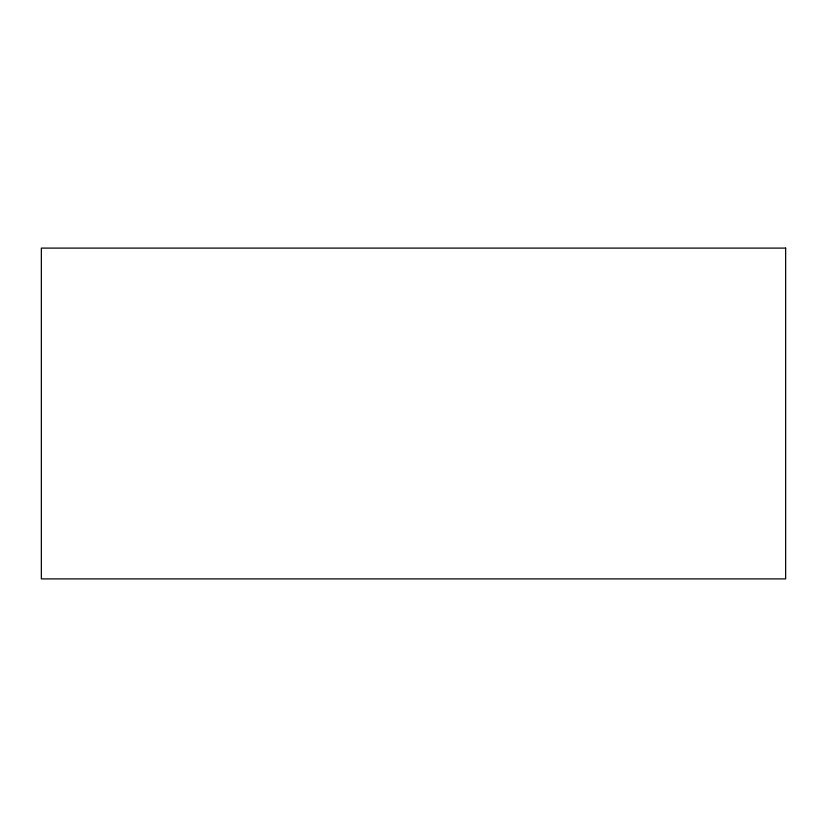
<?xml version="1.0" encoding="UTF-8"?>
<svg xmlns="http://www.w3.org/2000/svg" width="827" height="827" viewBox="0 0 827 827"><rect width="100%" height="100%" fill="white"/><g stroke="black" fill="none" stroke-linecap="round" stroke-linejoin="round"><path stroke-width="1.24" d="M785.65 248.1L41.35 248.1L41.35 578.9L785.65 578.9L785.65 248.1"/></g></svg>
